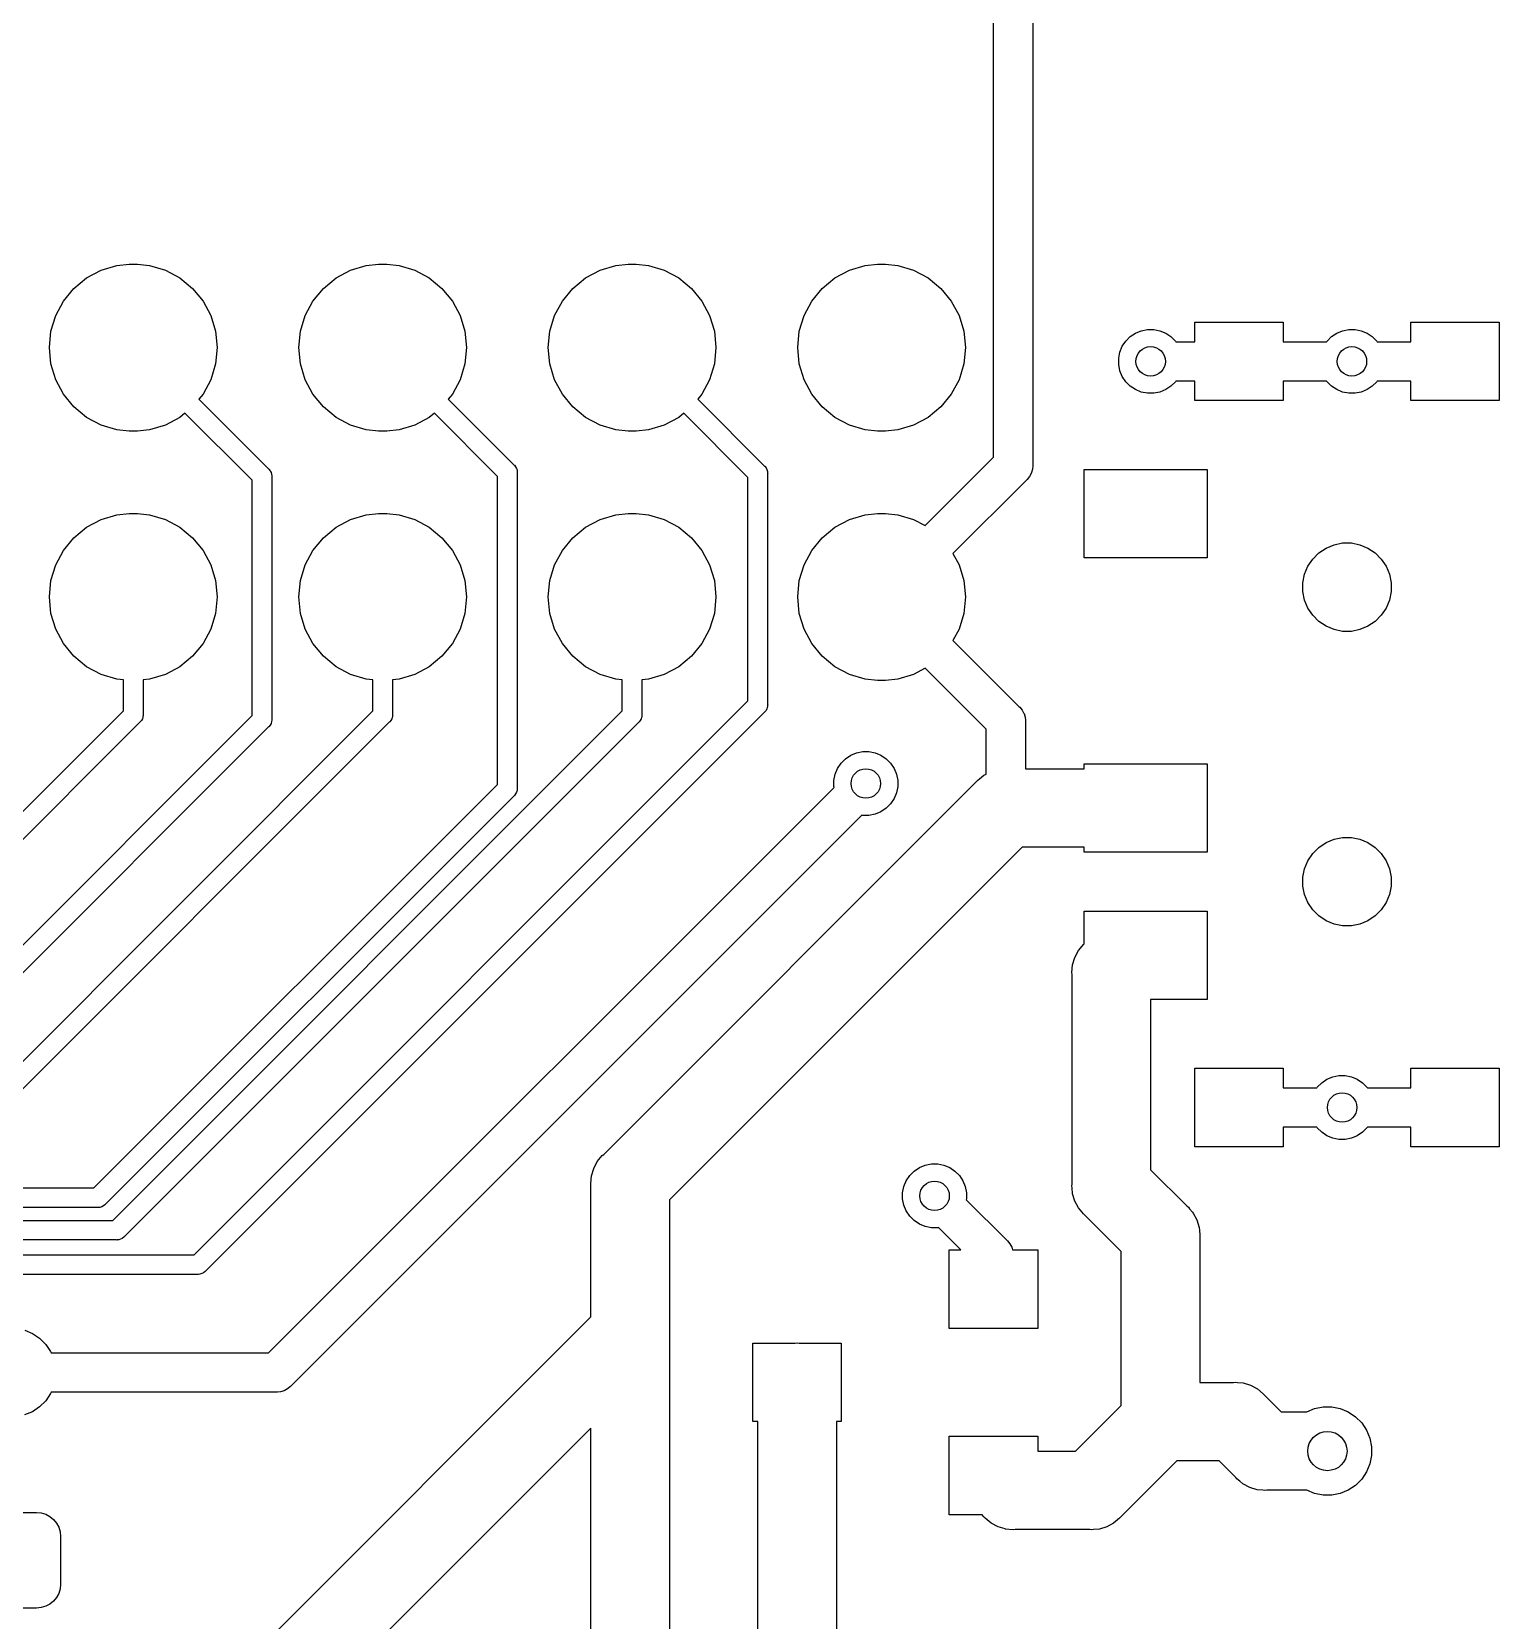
# Model space of a CAD drawing. Extents: x 1 to 84, y 1 to 137.
# Drawn here: x 65.81 to 80.75, y 57.28 to 73.46 of the extents above; entities that cross this region are included whole.
import ezdxf

# ---------------------------------------------------------------- set-up
doc = ezdxf.new("R2010")
doc.units = 0
doc.layers.add('BLACK', color=7, linetype='CONTINUOUS')

msp = doc.modelspace()

# ---------------------------------------------------------------- linework, layer by layer
at = {"layer": 'BLACK', "linetype": 'CONTINUOUS'}
for p, q in [((75.6, 69.1228), (75.6, 75.4172)), ((76, 75.4902), (76, 69.0498)), ((66.5131, 71.0291), (66.6734, 71.0777)), ((66.6734, 71.0777), (66.7983, 71.09)), ((66.7983, 71.09), (66.8817, 71.09)), ((66.8817, 71.09), (67.0066, 71.0777)), ((67.0066, 71.0777), (67.1669, 71.0291)), ((69.0531, 71.0291), (69.2134, 71.0777)), ((69.2134, 71.0777), (69.3383, 71.09)), ((69.3383, 71.09), (69.4217, 71.09)), ((69.4217, 71.09), (69.5466, 71.0777)), ((69.5466, 71.0777), (69.7069, 71.0291)), ((71.5931, 71.0291), (71.7534, 71.0777)), ((71.7534, 71.0777), (71.8783, 71.09)), ((71.8783, 71.09), (71.9617, 71.09)), ((71.9617, 71.09), (72.0866, 71.0777)), ((72.0866, 71.0777), (72.2469, 71.0291)), ((74.1331, 71.0291), (74.2934, 71.0777)), ((74.2934, 71.0777), (74.4183, 71.09)), ((74.4183, 71.09), (74.5017, 71.09)), ((74.5017, 71.09), (74.6266, 71.0777)), ((74.6266, 71.0777), (74.7869, 71.0291)), ((66.2361, 70.8439), (66.3655, 70.9502)), ((66.3655, 70.9502), (66.5131, 71.0291)), ((67.1669, 71.0291), (67.3145, 70.9502)), ((67.3145, 70.9502), (67.4439, 70.8439)), ((68.7761, 70.8439), (68.9055, 70.9502)), ((68.9055, 70.9502), (69.0531, 71.0291)), ((69.7069, 71.0291), (69.8545, 70.9502)), ((69.8545, 70.9502), (69.9839, 70.8439)), ((71.3161, 70.8439), (71.4455, 70.9502)), ((71.4455, 70.9502), (71.5931, 71.0291)), ((72.2469, 71.0291), (72.3945, 70.9502)), ((72.3945, 70.9502), (72.5239, 70.8439)), ((73.8561, 70.8439), (73.9855, 70.9502)), ((73.9855, 70.9502), (74.1331, 71.0291)), ((74.7869, 71.0291), (74.9345, 70.9502)), ((74.9345, 70.9502), (75.0639, 70.8439)), ((66.0509, 70.5669), (66.1298, 70.7145)), ((66.1298, 70.7145), (66.2361, 70.8439)), ((67.4439, 70.8439), (67.5502, 70.7145)), ((67.5502, 70.7145), (67.6291, 70.5669)), ((68.5909, 70.5669), (68.6698, 70.7145)), ((68.6698, 70.7145), (68.7761, 70.8439)), ((69.9839, 70.8439), (70.0902, 70.7145)), ((70.0902, 70.7145), (70.1691, 70.5669)), ((71.1309, 70.5669), (71.2098, 70.7145)), ((71.2098, 70.7145), (71.3161, 70.8439)), ((72.5239, 70.8439), (72.6302, 70.7145)), ((72.6302, 70.7145), (72.7091, 70.5669)), ((73.6709, 70.5669), (73.7498, 70.7145)), ((73.7498, 70.7145), (73.8561, 70.8439)), ((75.0639, 70.8439), (75.1702, 70.7145)), ((75.1702, 70.7145), (75.2491, 70.5669)), ((66.0023, 70.4066), (66.0509, 70.5669)), ((67.6291, 70.5669), (67.6777, 70.4066)), ((68.5423, 70.4066), (68.5909, 70.5669)), ((70.1691, 70.5669), (70.2177, 70.4066)), ((71.0823, 70.4066), (71.1309, 70.5669)), ((72.7091, 70.5669), (72.7577, 70.4066)), ((73.6223, 70.4066), (73.6709, 70.5669)), ((75.2491, 70.5669), (75.2977, 70.4066)), ((65.9859, 70.24), (66.0023, 70.4066)), ((67.6777, 70.4066), (67.6941, 70.24)), ((68.5259, 70.24), (68.5423, 70.4066)), ((70.2177, 70.4066), (70.2341, 70.24)), ((71.0659, 70.24), (71.0823, 70.4066)), ((72.7577, 70.4066), (72.7741, 70.24)), ((73.6059, 70.24), (73.6223, 70.4066)), ((75.2977, 70.4066), (75.3141, 70.24)), ((76.9928, 70.3524), (77.0461, 70.388)), ((77.0461, 70.388), (77.1052, 70.4125)), ((77.1052, 70.4125), (77.168, 70.425)), ((77.168, 70.425), (77.232, 70.425)), ((77.232, 70.425), (77.2948, 70.4125)), ((77.2948, 70.4125), (77.3539, 70.388)), ((77.3539, 70.388), (77.4072, 70.3524)), ((77.65, 70.3), (77.65, 70.5)), ((77.65, 70.5), (78.55, 70.5)), ((78.55, 70.5), (78.55, 70.3)), ((79.0428, 70.3524), (79.0961, 70.388)), ((79.0961, 70.388), (79.1552, 70.4125)), ((79.1552, 70.4125), (79.218, 70.425)), ((79.218, 70.425), (79.282, 70.425)), ((79.282, 70.425), (79.3448, 70.4125)), ((79.3448, 70.4125), (79.4039, 70.388)), ((79.4039, 70.388), (79.4572, 70.3524)), ((79.85, 70.3), (79.85, 70.5)), ((79.85, 70.5), (80.75, 70.5)), ((80.75, 70.5), (80.75, 69.7)), ((66.0023, 70.0734), (65.9859, 70.24)), ((67.6941, 70.24), (67.6777, 70.0734)), ((68.5423, 70.0734), (68.5259, 70.24)), ((70.2341, 70.24), (70.2177, 70.0734)), ((71.0823, 70.0734), (71.0659, 70.24)), ((72.7741, 70.24), (72.7577, 70.0734)), ((73.6223, 70.0734), (73.6059, 70.24)), ((75.3141, 70.24), (75.2977, 70.0734)), ((76.8875, 70.1948), (76.912, 70.2539)), ((76.912, 70.2539), (76.9476, 70.3072)), ((76.9476, 70.3072), (76.9928, 70.3524)), ((77.4072, 70.3524), (77.4524, 70.3072)), ((77.4524, 70.3072), (77.4572, 70.3)), ((77.4572, 70.3), (77.65, 70.3)), ((78.55, 70.3), (78.9928, 70.3)), ((78.9928, 70.3), (78.9976, 70.3072)), ((78.9976, 70.3072), (79.0428, 70.3524)), ((79.4572, 70.3524), (79.5024, 70.3072)), ((79.5024, 70.3072), (79.5072, 70.3)), ((79.5072, 70.3), (79.85, 70.3)), ((66.0509, 69.9131), (66.0023, 70.0734)), ((67.6777, 70.0734), (67.6291, 69.9131)), ((68.5909, 69.9131), (68.5423, 70.0734)), ((70.2177, 70.0734), (70.1691, 69.9131)), ((71.1309, 69.9131), (71.0823, 70.0734)), ((72.7577, 70.0734), (72.7091, 69.9131)), ((73.6709, 69.9131), (73.6223, 70.0734)), ((75.2977, 70.0734), (75.2491, 69.9131)), ((76.875, 70.132), (76.8875, 70.1948)), ((76.875, 70.068), (76.875, 70.132)), ((76.8875, 70.0052), (76.875, 70.068)), ((66.1298, 69.7655), (66.0509, 69.9131)), ((67.6291, 69.9131), (67.5502, 69.7655)), ((68.6698, 69.7655), (68.5909, 69.9131)), ((70.1691, 69.9131), (70.0902, 69.7655)), ((71.2098, 69.7655), (71.1309, 69.9131)), ((72.7091, 69.9131), (72.6302, 69.7655)), ((73.7498, 69.7655), (73.6709, 69.9131)), ((75.2491, 69.9131), (75.1702, 69.7655)), ((76.912, 69.9461), (76.8875, 70.0052)), ((76.9476, 69.8928), (76.912, 69.9461)), ((66.2361, 69.6361), (66.1298, 69.7655)), ((67.5502, 69.7655), (67.5077, 69.7137)), ((68.7761, 69.6361), (68.6698, 69.7655)), ((70.0902, 69.7655), (70.0477, 69.7137)), ((71.3161, 69.6361), (71.2098, 69.7655)), ((72.6302, 69.7655), (72.5877, 69.7137)), ((73.8561, 69.6361), (73.7498, 69.7655)), ((75.1702, 69.7655), (75.0639, 69.6361)), ((76.9928, 69.8476), (76.9476, 69.8928)), ((77.0461, 69.812), (76.9928, 69.8476)), ((77.1052, 69.7875), (77.0461, 69.812)), ((77.168, 69.775), (77.1052, 69.7875)), ((77.232, 69.775), (77.168, 69.775)), ((77.2948, 69.7875), (77.232, 69.775)), ((77.3539, 69.812), (77.2948, 69.7875)), ((77.4072, 69.8476), (77.3539, 69.812)), ((77.4524, 69.8928), (77.4072, 69.8476)), ((77.4572, 69.9), (77.4524, 69.8928)), ((77.65, 69.9), (77.4572, 69.9)), ((77.65, 69.7), (77.65, 69.9)), ((78.9928, 69.9), (78.55, 69.9)), ((78.55, 69.9), (78.55, 69.7)), ((78.9976, 69.8928), (78.9928, 69.9)), ((79.0428, 69.8476), (78.9976, 69.8928)), ((79.0961, 69.812), (79.0428, 69.8476)), ((79.1552, 69.7875), (79.0961, 69.812)), ((79.218, 69.775), (79.1552, 69.7875)), ((79.282, 69.775), (79.218, 69.775)), ((79.3448, 69.7875), (79.282, 69.775)), ((79.4039, 69.812), (79.3448, 69.7875)), ((79.4572, 69.8476), (79.4039, 69.812)), ((79.5024, 69.8928), (79.4572, 69.8476)), ((79.5072, 69.9), (79.5024, 69.8928)), ((79.85, 69.9), (79.5072, 69.9)), ((79.85, 69.7), (79.85, 69.9)), ((66.3655, 69.5298), (66.2361, 69.6361)), ((67.5077, 69.7137), (68.2172, 69.0042)), ((68.9055, 69.5298), (68.7761, 69.6361)), ((70.0477, 69.7137), (70.7172, 69.0442)), ((71.4455, 69.5298), (71.3161, 69.6361)), ((72.5877, 69.7137), (73.2672, 69.0342)), ((73.9855, 69.5298), (73.8561, 69.6361)), ((75.0639, 69.6361), (74.9345, 69.5298)), ((78.55, 69.7), (77.65, 69.7)), ((80.75, 69.7), (79.85, 69.7)), ((66.5131, 69.4509), (66.3655, 69.5298)), ((66.6734, 69.4023), (66.5131, 69.4509)), ((67.1669, 69.4509), (67.0066, 69.4023)), ((67.3145, 69.5298), (67.1669, 69.4509)), ((67.3663, 69.5723), (67.3145, 69.5298)), ((68.05, 68.8886), (67.3663, 69.5723)), ((69.0531, 69.4509), (68.9055, 69.5298)), ((69.2134, 69.4023), (69.0531, 69.4509)), ((69.7069, 69.4509), (69.5466, 69.4023)), ((69.8545, 69.5298), (69.7069, 69.4509)), ((69.9063, 69.5723), (69.8545, 69.5298)), ((70.55, 68.9286), (69.9063, 69.5723)), ((71.5931, 69.4509), (71.4455, 69.5298)), ((71.7534, 69.4023), (71.5931, 69.4509)), ((72.2469, 69.4509), (72.0866, 69.4023)), ((72.3945, 69.5298), (72.2469, 69.4509)), ((72.4463, 69.5723), (72.3945, 69.5298)), ((73.1, 68.9186), (72.4463, 69.5723)), ((74.1331, 69.4509), (73.9855, 69.5298)), ((74.2934, 69.4023), (74.1331, 69.4509)), ((74.7869, 69.4509), (74.6266, 69.4023)), ((74.9345, 69.5298), (74.7869, 69.4509)), ((66.7983, 69.39), (66.6734, 69.4023)), ((66.8817, 69.39), (66.7983, 69.39)), ((67.0066, 69.4023), (66.8817, 69.39)), ((69.3383, 69.39), (69.2134, 69.4023)), ((69.4217, 69.39), (69.3383, 69.39)), ((69.5466, 69.4023), (69.4217, 69.39)), ((71.8783, 69.39), (71.7534, 69.4023)), ((71.9617, 69.39), (71.8783, 69.39)), ((72.0866, 69.4023), (71.9617, 69.39)), ((74.4183, 69.39), (74.2934, 69.4023)), ((74.5017, 69.39), (74.4183, 69.39)), ((74.6266, 69.4023), (74.5017, 69.39)), ((74.9038, 68.4266), (75.6, 69.1228)), ((68.2172, 69.0042), (68.2211, 69.0011)), ((68.2211, 69.0011), (68.2335, 68.9858)), ((68.2335, 68.9858), (68.2369, 68.9796)), ((68.2369, 68.9796), (68.2428, 68.9685)), ((68.2428, 68.9685), (68.2486, 68.9496)), ((68.2486, 68.9496), (68.2486, 68.9496)), ((68.2486, 68.9496), (68.25, 68.9349)), ((68.25, 68.9349), (68.25, 68.9349)), ((68.25, 68.9349), (68.2505, 68.93)), ((70.7172, 69.0442), (70.7211, 69.0411)), ((70.7211, 69.0411), (70.7335, 69.0258)), ((70.7335, 69.0258), (70.7428, 69.0085)), ((70.7428, 69.0085), (70.7452, 69.0008)), ((70.7452, 69.0008), (70.7481, 68.9911)), ((70.7481, 68.9911), (70.7486, 68.9896)), ((70.7486, 68.9896), (70.75, 68.9749)), ((70.75, 68.9749), (70.75, 68.9749)), ((70.75, 68.9749), (70.7505, 68.97)), ((70.7505, 68.97), (70.75, 68.9651)), ((70.75, 68.9651), (70.75, 65.7549)), ((73.2672, 69.0342), (73.2711, 69.0311)), ((73.2711, 69.0311), (73.2835, 69.0158)), ((73.2835, 69.0158), (73.2928, 68.9985)), ((73.2928, 68.9985), (73.2955, 68.9896)), ((73.2955, 68.9896), (73.2986, 68.9796)), ((73.2986, 68.9796), (73.2988, 68.9772)), ((73.2988, 68.9772), (73.3, 68.9649)), ((73.3, 68.9649), (73.3, 68.9649)), ((73.3, 68.9649), (73.3005, 68.96)), ((73.3005, 68.96), (73.3, 68.9551)), ((73.3, 68.9551), (73.3, 66.6049)), ((75.9857, 68.9631), (75.9671, 68.9283)), ((75.9871, 68.9679), (75.9857, 68.9631)), ((75.9971, 69.0008), (75.9871, 68.9679)), ((75.9979, 69.0085), (75.9971, 69.0008)), ((76, 69.0302), (75.9979, 69.0085)), ((76, 69.0498), (76.001, 69.04)), ((76.001, 69.04), (76, 69.0302)), ((76, 69.0302), (76, 69.0302)), ((76.525, 68.1), (76.525, 69)), ((76.525, 69), (77.775, 69)), ((77.775, 69), (77.775, 68.1)), ((68.05, 66.4914), (68.05, 68.8886)), ((68.2505, 68.93), (68.25, 68.9251)), ((68.25, 68.9251), (68.25, 66.4549)), ((70.55, 65.7914), (70.55, 68.9286)), ((73.1, 66.6414), (73.1, 68.9186)), ((75.9345, 68.8916), (75.1866, 68.1438)), ((75.9421, 68.8979), (75.9345, 68.8916)), ((75.9671, 68.9283), (75.9421, 68.8979)), ((66.3655, 68.4102), (66.5131, 68.4891)), ((66.5131, 68.4891), (66.6734, 68.5377)), ((66.6734, 68.5377), (66.7983, 68.55)), ((66.7983, 68.55), (66.8817, 68.55)), ((66.8817, 68.55), (67.0066, 68.5377)), ((67.0066, 68.5377), (67.1669, 68.4891)), ((67.1669, 68.4891), (67.3145, 68.4102)), ((68.9055, 68.4102), (69.0531, 68.4891)), ((69.0531, 68.4891), (69.2134, 68.5377)), ((69.2134, 68.5377), (69.3383, 68.55)), ((69.3383, 68.55), (69.4217, 68.55)), ((69.4217, 68.55), (69.5466, 68.5377)), ((69.5466, 68.5377), (69.7069, 68.4891)), ((69.7069, 68.4891), (69.8545, 68.4102)), ((71.4455, 68.4102), (71.5931, 68.4891)), ((71.5931, 68.4891), (71.7534, 68.5377)), ((71.7534, 68.5377), (71.8783, 68.55)), ((71.8783, 68.55), (71.9617, 68.55)), ((71.9617, 68.55), (72.0866, 68.5377)), ((72.0866, 68.5377), (72.2469, 68.4891)), ((72.2469, 68.4891), (72.3945, 68.4102)), ((73.9855, 68.4102), (74.1331, 68.4891)), ((74.1331, 68.4891), (74.2934, 68.5377)), ((74.2934, 68.5377), (74.4183, 68.55)), ((74.4183, 68.55), (74.5017, 68.55)), ((74.5017, 68.55), (74.6266, 68.5377)), ((74.6266, 68.5377), (74.7869, 68.4891)), ((74.7869, 68.4891), (74.9038, 68.4266)), ((66.1298, 68.1745), (66.2361, 68.3039)), ((66.2361, 68.3039), (66.3655, 68.4102)), ((67.3145, 68.4102), (67.4439, 68.3039)), ((67.4439, 68.3039), (67.5502, 68.1745)), ((68.6698, 68.1745), (68.7761, 68.3039)), ((68.7761, 68.3039), (68.9055, 68.4102)), ((69.8545, 68.4102), (69.9839, 68.3039)), ((69.9839, 68.3039), (70.0902, 68.1745)), ((71.2098, 68.1745), (71.3161, 68.3039)), ((71.3161, 68.3039), (71.4455, 68.4102)), ((72.3945, 68.4102), (72.5239, 68.3039)), ((72.5239, 68.3039), (72.6302, 68.1745)), ((73.7498, 68.1745), (73.8561, 68.3039)), ((73.8561, 68.3039), (73.9855, 68.4102)), ((66.0509, 68.0269), (66.1298, 68.1745)), ((67.5502, 68.1745), (67.6291, 68.0269)), ((68.5909, 68.0269), (68.6698, 68.1745)), ((70.0902, 68.1745), (70.1691, 68.0269)), ((71.1309, 68.0269), (71.2098, 68.1745)), ((72.6302, 68.1745), (72.7091, 68.0269)), ((73.6709, 68.0269), (73.7498, 68.1745)), ((75.1866, 68.1438), (75.2491, 68.0269)), ((78.8505, 68.0869), (78.9131, 68.1495)), ((78.9131, 68.1495), (78.9868, 68.1988)), ((78.9868, 68.1988), (79.0687, 68.2327)), ((79.0687, 68.2327), (79.1557, 68.25)), ((79.1557, 68.25), (79.2443, 68.25)), ((79.2443, 68.25), (79.3313, 68.2327)), ((79.3313, 68.2327), (79.4132, 68.1988)), ((79.4132, 68.1988), (79.4869, 68.1495)), ((79.4869, 68.1495), (79.5495, 68.0869)), ((66.0023, 67.8666), (66.0509, 68.0269)), ((67.6291, 68.0269), (67.6777, 67.8666)), ((68.5423, 67.8666), (68.5909, 68.0269)), ((70.1691, 68.0269), (70.2177, 67.8666)), ((71.0823, 67.8666), (71.1309, 68.0269)), ((72.7091, 68.0269), (72.7577, 67.8666)), ((73.6223, 67.8666), (73.6709, 68.0269)), ((75.2491, 68.0269), (75.2977, 67.8666)), ((77.775, 68.1), (76.525, 68.1)), ((78.7673, 67.9313), (78.8012, 68.0132)), ((78.8012, 68.0132), (78.8505, 68.0869)), ((79.5495, 68.0869), (79.5988, 68.0132)), ((79.5988, 68.0132), (79.6327, 67.9313)), ((65.9859, 67.7), (66.0023, 67.8666)), ((67.6777, 67.8666), (67.6941, 67.7)), ((68.5259, 67.7), (68.5423, 67.8666)), ((70.2177, 67.8666), (70.2341, 67.7)), ((71.0659, 67.7), (71.0823, 67.8666)), ((72.7577, 67.8666), (72.7741, 67.7)), ((73.6059, 67.7), (73.6223, 67.8666)), ((75.2977, 67.8666), (75.3141, 67.7)), ((78.75, 67.8443), (78.7673, 67.9313)), ((78.75, 67.7557), (78.75, 67.8443)), ((79.6327, 67.9313), (79.65, 67.8443)), ((79.65, 67.8443), (79.65, 67.7557)), ((66.0023, 67.5334), (65.9859, 67.7)), ((67.6941, 67.7), (67.6777, 67.5334)), ((68.5423, 67.5334), (68.5259, 67.7)), ((70.2341, 67.7), (70.2177, 67.5334)), ((71.0823, 67.5334), (71.0659, 67.7)), ((72.7741, 67.7), (72.7577, 67.5334)), ((73.6223, 67.5334), (73.6059, 67.7)), ((75.3141, 67.7), (75.2977, 67.5334)), ((78.7673, 67.6687), (78.75, 67.7557)), ((78.8012, 67.5868), (78.7673, 67.6687)), ((79.6327, 67.6687), (79.5988, 67.5868)), ((79.65, 67.7557), (79.6327, 67.6687)), ((66.0509, 67.3731), (66.0023, 67.5334)), ((67.6777, 67.5334), (67.6291, 67.3731)), ((68.5909, 67.3731), (68.5423, 67.5334)), ((70.2177, 67.5334), (70.1691, 67.3731)), ((71.1309, 67.3731), (71.0823, 67.5334)), ((72.7577, 67.5334), (72.7091, 67.3731)), ((73.6709, 67.3731), (73.6223, 67.5334)), ((75.2977, 67.5334), (75.2491, 67.3731)), ((78.8505, 67.5131), (78.8012, 67.5868)), ((78.9131, 67.4505), (78.8505, 67.5131)), ((79.5495, 67.5131), (79.4869, 67.4505)), ((79.5988, 67.5868), (79.5495, 67.5131)), ((66.1298, 67.2255), (66.0509, 67.3731)), ((67.6291, 67.3731), (67.5502, 67.2255)), ((68.6698, 67.2255), (68.5909, 67.3731)), ((70.1691, 67.3731), (70.0902, 67.2255)), ((71.2098, 67.2255), (71.1309, 67.3731)), ((72.7091, 67.3731), (72.6302, 67.2255)), ((73.7498, 67.2255), (73.6709, 67.3731)), ((75.2491, 67.3731), (75.1866, 67.2562)), ((78.9868, 67.4012), (78.9131, 67.4505)), ((79.0687, 67.3673), (78.9868, 67.4012)), ((79.1557, 67.35), (79.0687, 67.3673)), ((79.2443, 67.35), (79.1557, 67.35)), ((79.3313, 67.3673), (79.2443, 67.35)), ((79.4132, 67.4012), (79.3313, 67.3673)), ((79.4869, 67.4505), (79.4132, 67.4012)), ((66.2361, 67.0961), (66.1298, 67.2255)), ((67.5502, 67.2255), (67.4439, 67.0961)), ((68.7761, 67.0961), (68.6698, 67.2255)), ((70.0902, 67.2255), (69.9839, 67.0961)), ((71.3161, 67.0961), (71.2098, 67.2255)), ((72.6302, 67.2255), (72.5239, 67.0961)), ((73.8561, 67.0961), (73.7498, 67.2255)), ((75.1866, 67.2562), (75.8595, 66.5834)), ((66.3655, 66.9898), (66.2361, 67.0961)), ((66.5131, 66.9109), (66.3655, 66.9898)), ((67.3145, 66.9898), (67.1669, 66.9109)), ((67.4439, 67.0961), (67.3145, 66.9898)), ((68.9055, 66.9898), (68.7761, 67.0961)), ((69.0531, 66.9109), (68.9055, 66.9898)), ((69.8545, 66.9898), (69.7069, 66.9109)), ((69.9839, 67.0961), (69.8545, 66.9898)), ((71.4455, 66.9898), (71.3161, 67.0961)), ((71.5931, 66.9109), (71.4455, 66.9898)), ((72.3945, 66.9898), (72.2469, 66.9109)), ((72.5239, 67.0961), (72.3945, 66.9898)), ((73.9855, 66.9898), (73.8561, 67.0961)), ((74.1331, 66.9109), (73.9855, 66.9898)), ((66.6734, 66.8623), (66.5131, 66.9109)), ((66.74, 66.8557), (66.6734, 66.8623)), ((66.74, 66.5393), (66.74, 66.8557)), ((67.0066, 66.8623), (66.94, 66.8557)), ((66.94, 66.8557), (66.94, 66.5028)), ((67.1669, 66.9109), (67.0066, 66.8623)), ((69.2134, 66.8623), (69.0531, 66.9109)), ((69.28, 66.8557), (69.2134, 66.8623)), ((69.28, 66.5393), (69.28, 66.8557)), ((69.5466, 66.8623), (69.48, 66.8557)), ((69.48, 66.8557), (69.48, 66.5028)), ((69.7069, 66.9109), (69.5466, 66.8623)), ((71.7534, 66.8623), (71.5931, 66.9109)), ((71.82, 66.8557), (71.7534, 66.8623)), ((71.82, 66.5393), (71.82, 66.8557)), ((72.0866, 66.8623), (72.02, 66.8557)), ((72.02, 66.8557), (72.02, 66.5028)), ((72.2469, 66.9109), (72.0866, 66.8623)), ((74.2934, 66.8623), (74.1331, 66.9109)), ((74.4183, 66.85), (74.2934, 66.8623)), ((74.5017, 66.85), (74.4183, 66.85)), ((74.6266, 66.8623), (74.5017, 66.85)), ((74.7869, 66.9109), (74.6266, 66.8623)), ((74.9038, 66.9734), (74.7869, 66.9109)), ((75.525, 66.3522), (74.9038, 66.9734)), ((62.8807, 62.68), (66.74, 66.5393)), ((64.7507, 62.01), (69.28, 66.5393)), ((66.6307, 61.35), (71.82, 66.5393)), ((67.4586, 61), (73.1, 66.6414)), ((73.2672, 66.5258), (67.5742, 60.8328)), ((73.2711, 66.5289), (73.2672, 66.5258)), ((73.2835, 66.5442), (73.2711, 66.5289)), ((73.2928, 66.5615), (73.2835, 66.5442)), ((73.2969, 66.575), (73.2928, 66.5615)), ((73.2986, 66.5804), (73.2969, 66.575)), ((73.2989, 66.584), (73.2986, 66.5804)), ((73.3, 66.5951), (73.2989, 66.584)), ((73.3, 66.6049), (73.3005, 66.6)), ((73.3005, 66.6), (73.3, 66.5951)), ((73.3, 66.5951), (73.3, 66.5951)), ((75.8595, 66.5834), (75.8671, 66.5771)), ((75.8671, 66.5771), (75.8921, 66.5467)), ((75.8921, 66.5467), (75.9058, 66.5211)), ((75.9058, 66.5211), (75.9107, 66.5119)), ((75.9107, 66.5119), (75.9219, 66.475)), ((66.9072, 66.4237), (62.9963, 62.5128)), ((63.9086, 62.35), (68.05, 66.4914)), ((68.2172, 66.3758), (64.0242, 62.1828)), ((69.4472, 66.4237), (64.8663, 61.8428)), ((71.9872, 66.4237), (66.7463, 61.1828)), ((66.9111, 66.4269), (66.9072, 66.4237)), ((66.9235, 66.4421), (66.9111, 66.4269)), ((66.9328, 66.4595), (66.9235, 66.4421)), ((66.9363, 66.4711), (66.9328, 66.4595)), ((66.9386, 66.4783), (66.9363, 66.4711)), ((66.9391, 66.4835), (66.9386, 66.4783)), ((66.94, 66.493), (66.9391, 66.4835)), ((66.94, 66.5028), (66.9405, 66.4979)), ((66.9405, 66.4979), (66.94, 66.493)), ((66.94, 66.493), (66.94, 66.493)), ((68.2211, 66.3789), (68.2172, 66.3758)), ((68.2335, 66.3942), (68.2211, 66.3789)), ((68.2428, 66.4115), (68.2335, 66.3942)), ((68.2486, 66.4304), (68.2428, 66.4115)), ((68.25, 66.4451), (68.2486, 66.4304)), ((68.25, 66.4549), (68.2505, 66.45)), ((68.2505, 66.45), (68.25, 66.4451)), ((68.25, 66.4451), (68.25, 66.4451)), ((69.4511, 66.4269), (69.4472, 66.4237)), ((69.4635, 66.4421), (69.4511, 66.4269)), ((69.4728, 66.4595), (69.4635, 66.4421)), ((69.4768, 66.4726), (69.4728, 66.4595)), ((69.4786, 66.4783), (69.4768, 66.4726)), ((69.4795, 66.488), (69.4786, 66.4783)), ((69.48, 66.493), (69.4795, 66.488)), ((69.48, 66.5028), (69.4805, 66.4979)), ((69.4805, 66.4979), (69.48, 66.493)), ((69.48, 66.493), (69.48, 66.493)), ((71.9911, 66.4269), (71.9872, 66.4237)), ((72.0035, 66.4421), (71.9911, 66.4269)), ((72.0128, 66.4595), (72.0035, 66.4421)), ((72.0168, 66.4726), (72.0128, 66.4595)), ((72.0186, 66.4783), (72.0168, 66.4726)), ((72.0195, 66.488), (72.0186, 66.4783)), ((72.02, 66.493), (72.0195, 66.488)), ((72.02, 66.5028), (72.0205, 66.4979)), ((72.0205, 66.4979), (72.02, 66.493)), ((72.02, 66.493), (72.02, 66.493)), ((75.525, 65.8967), (75.525, 66.3522)), ((75.9219, 66.475), (75.9221, 66.4742)), ((75.9221, 66.4742), (75.925, 66.4448)), ((75.925, 66.4448), (75.925, 66.4448)), ((75.925, 66.4448), (75.926, 66.435)), ((75.926, 66.435), (75.925, 66.4252)), ((75.925, 66.4252), (75.925, 65.95)), ((74.0476, 66.0072), (74.0928, 66.0524)), ((74.0928, 66.0524), (74.1461, 66.088)), ((74.1461, 66.088), (74.2052, 66.1125)), ((74.2052, 66.1125), (74.268, 66.125)), ((74.268, 66.125), (74.332, 66.125)), ((74.332, 66.125), (74.3948, 66.1125)), ((74.3948, 66.1125), (74.4539, 66.088)), ((74.4539, 66.088), (74.5072, 66.0524)), ((74.5072, 66.0524), (74.5524, 66.0072)), ((73.975, 65.832), (73.9875, 65.8948)), ((73.9875, 65.8948), (74.012, 65.9539)), ((74.012, 65.9539), (74.0476, 66.0072)), ((74.5524, 66.0072), (74.588, 65.9539)), ((74.588, 65.9539), (74.6125, 65.8948)), ((74.6125, 65.8948), (74.625, 65.832)), ((75.456, 65.8467), (75.5017, 65.8842)), ((75.5017, 65.8842), (75.525, 65.8967)), ((75.925, 65.95), (76.525, 65.95)), ((76.525, 65.95), (76.525, 66)), ((76.525, 66), (77.775, 66)), ((77.775, 66), (77.775, 65.1)), ((66.4386, 61.68), (70.55, 65.7914)), ((68.2172, 60), (73.9767, 65.7595)), ((70.7428, 65.7115), (70.7335, 65.6942)), ((70.7486, 65.7304), (70.7428, 65.7115)), ((70.75, 65.7451), (70.7486, 65.7304)), ((70.75, 65.7549), (70.7505, 65.75)), ((70.7505, 65.75), (70.75, 65.7451)), ((70.75, 65.7451), (70.75, 65.7451)), ((71.6311, 62.0217), (75.4283, 65.819)), ((73.975, 65.768), (73.975, 65.832)), ((73.9767, 65.7595), (73.975, 65.768)), ((74.6125, 65.7052), (74.588, 65.6461)), ((74.625, 65.768), (74.6125, 65.7052)), ((74.625, 65.832), (74.625, 65.768)), ((75.4283, 65.819), (75.4408, 65.8342)), ((75.4408, 65.8342), (75.456, 65.8467)), ((75.456, 65.8467), (75.456, 65.8467)), ((70.7172, 65.6758), (66.5542, 61.5128)), ((70.7211, 65.6789), (70.7172, 65.6758)), ((70.7335, 65.6942), (70.7211, 65.6789)), ((74.5072, 65.5476), (74.4539, 65.512)), ((74.5524, 65.5928), (74.5072, 65.5476)), ((74.588, 65.6461), (74.5524, 65.5928)), ((74.2595, 65.4767), (68.4484, 59.6655)), ((74.268, 65.475), (74.2595, 65.4767)), ((74.332, 65.475), (74.268, 65.475)), ((74.3948, 65.4875), (74.332, 65.475)), ((74.4539, 65.512), (74.3948, 65.4875)), ((78.9868, 65.1988), (79.0687, 65.2327)), ((79.0687, 65.2327), (79.1557, 65.25)), ((79.1557, 65.25), (79.2443, 65.25)), ((79.2443, 65.25), (79.3313, 65.2327)), ((79.3313, 65.2327), (79.4132, 65.1988)), ((75.8907, 65.15), (72.3, 61.5593)), ((76.525, 65.15), (75.8907, 65.15)), ((76.525, 65.1), (76.525, 65.15)), ((77.775, 65.1), (76.525, 65.1)), ((78.8012, 65.0132), (78.8505, 65.0869)), ((78.8505, 65.0869), (78.9131, 65.1495)), ((78.9131, 65.1495), (78.9868, 65.1988)), ((79.4132, 65.1988), (79.4869, 65.1495)), ((79.4869, 65.1495), (79.5495, 65.0869)), ((79.5495, 65.0869), (79.5988, 65.0132)), ((78.75, 64.8443), (78.7673, 64.9313)), ((78.7673, 64.9313), (78.8012, 65.0132)), ((79.5988, 65.0132), (79.6327, 64.9313)), ((79.6327, 64.9313), (79.65, 64.8443)), ((78.75, 64.7557), (78.75, 64.8443)), ((78.7673, 64.6687), (78.75, 64.7557)), ((79.65, 64.7557), (79.6327, 64.6687)), ((79.65, 64.8443), (79.65, 64.7557)), ((78.8012, 64.5868), (78.7673, 64.6687)), ((78.8505, 64.5131), (78.8012, 64.5868)), ((79.5988, 64.5868), (79.5495, 64.5131)), ((79.6327, 64.6687), (79.5988, 64.5868)), ((76.525, 64.1668), (76.525, 64.5)), ((76.525, 64.5), (77.775, 64.5)), ((77.775, 64.5), (77.775, 63.6)), ((78.9131, 64.4505), (78.8505, 64.5131)), ((78.9868, 64.4012), (78.9131, 64.4505)), ((79.0687, 64.3673), (78.9868, 64.4012)), ((79.4132, 64.4012), (79.3313, 64.3673)), ((79.4869, 64.4505), (79.4132, 64.4012)), ((79.5495, 64.5131), (79.4869, 64.4505)), ((79.1557, 64.35), (79.0687, 64.3673)), ((79.2443, 64.35), (79.1557, 64.35)), ((79.3313, 64.3673), (79.2443, 64.35)), ((76.4287, 64.0288), (76.4658, 64.0983)), ((76.4658, 64.0983), (76.5033, 64.144)), ((76.5033, 64.144), (76.5158, 64.1592)), ((76.5033, 64.144), (76.5033, 64.144)), ((76.5158, 64.1592), (76.525, 64.1668)), ((76.3981, 63.875), (76.4058, 63.9534)), ((76.4058, 63.9534), (76.4287, 64.0288)), ((76.4, 63.8553), (76.3981, 63.875)), ((76.4, 61.7196), (76.4, 63.8553)), ((77.775, 63.6), (77.2, 63.6)), ((77.2, 63.6), (77.2, 61.8657)), ((77.65, 62.1), (77.65, 62.9)), ((77.65, 62.9), (78.55, 62.9)), ((78.55, 62.9), (78.55, 62.7)), ((78.9428, 62.7524), (78.9961, 62.788)), ((78.9961, 62.788), (79.0552, 62.8125)), ((79.0552, 62.8125), (79.118, 62.825)), ((79.118, 62.825), (79.182, 62.825)), ((79.182, 62.825), (79.2448, 62.8125)), ((79.2448, 62.8125), (79.3039, 62.788)), ((79.3039, 62.788), (79.3572, 62.7524)), ((79.85, 62.7), (79.85, 62.9)), ((79.85, 62.9), (80.75, 62.9)), ((80.75, 62.9), (80.75, 62.1)), ((78.55, 62.7), (78.8928, 62.7)), ((78.8928, 62.7), (78.8976, 62.7072)), ((78.8976, 62.7072), (78.9428, 62.7524)), ((79.3572, 62.7524), (79.4024, 62.7072)), ((79.4024, 62.7072), (79.4072, 62.7)), ((79.4072, 62.7), (79.85, 62.7)), ((78.8928, 62.3), (78.55, 62.3)), ((78.55, 62.3), (78.55, 62.1)), ((78.8976, 62.2928), (78.8928, 62.3)), ((79.4072, 62.3), (79.4024, 62.2928)), ((79.85, 62.3), (79.4072, 62.3)), ((79.85, 62.1), (79.85, 62.3)), ((78.9428, 62.2476), (78.8976, 62.2928)), ((78.9961, 62.212), (78.9428, 62.2476)), ((79.0552, 62.1875), (78.9961, 62.212)), ((79.118, 62.175), (79.0552, 62.1875)), ((79.182, 62.175), (79.118, 62.175)), ((79.2448, 62.1875), (79.182, 62.175)), ((79.3039, 62.212), (79.2448, 62.1875)), ((79.3572, 62.2476), (79.3039, 62.212)), ((79.4024, 62.2928), (79.3572, 62.2476)), ((71.5658, 61.9483), (71.6158, 62.0092)), ((71.6158, 62.0092), (71.6311, 62.0217)), ((78.55, 62.1), (77.65, 62.1)), ((80.75, 62.1), (79.85, 62.1)), ((71.5061, 61.8045), (71.5287, 61.8788)), ((71.5287, 61.8788), (71.5658, 61.9483)), ((74.7476, 61.8072), (74.7928, 61.8524)), ((74.7928, 61.8524), (74.8461, 61.888)), ((74.8461, 61.888), (74.9052, 61.9125)), ((74.9052, 61.9125), (74.968, 61.925)), ((74.968, 61.925), (75.032, 61.925)), ((75.032, 61.925), (75.0948, 61.9125)), ((75.0948, 61.9125), (75.1539, 61.888)), ((75.1539, 61.888), (75.2072, 61.8524)), ((75.2072, 61.8524), (75.2524, 61.8072)), ((77.2, 61.8657), (77.569, 61.4967)), ((52.3849, 61.68), (66.4386, 61.68)), ((71.4981, 61.725), (71.5058, 61.8034)), ((71.5, 61.7054), (71.4981, 61.725)), ((71.5, 60.3657), (71.5, 61.7054)), ((71.5058, 61.8034), (71.5061, 61.8045)), ((74.675, 61.632), (74.6875, 61.6948)), ((74.6875, 61.6948), (74.712, 61.7539)), ((74.712, 61.7539), (74.7476, 61.8072)), ((75.2524, 61.8072), (75.288, 61.7539)), ((75.288, 61.7539), (75.3125, 61.6948)), ((75.3125, 61.6948), (75.325, 61.632)), ((76.3981, 61.7), (76.4, 61.7196)), ((76.4, 61.6804), (76.3981, 61.7)), ((76.4058, 61.6216), (76.4, 61.6804)), ((66.5358, 61.4965), (66.5185, 61.4872)), ((66.5511, 61.509), (66.5358, 61.4965)), ((66.5542, 61.5128), (66.5511, 61.509)), ((72.3, 61.5593), (72.3, 60.2196)), ((74.675, 61.568), (74.675, 61.632)), ((74.6875, 61.5052), (74.675, 61.568)), ((74.712, 61.4461), (74.6875, 61.5052)), ((75.325, 61.568), (75.3233, 61.5595)), ((75.3233, 61.5595), (75.7345, 61.1484)), ((75.325, 61.632), (75.325, 61.568)), ((76.4287, 61.5462), (76.4058, 61.6216)), ((76.4658, 61.4767), (76.4287, 61.5462)), ((77.569, 61.4967), (77.5842, 61.4842)), ((66.4751, 61.48), (52.4214, 61.48)), ((52.5549, 61.35), (66.6307, 61.35)), ((66.48, 61.4795), (66.4751, 61.48)), ((66.4849, 61.48), (66.48, 61.4795)), ((66.4996, 61.4815), (66.4849, 61.48)), ((66.4849, 61.48), (66.4849, 61.48)), ((66.5185, 61.4872), (66.4996, 61.4815)), ((74.7476, 61.3928), (74.712, 61.4461)), ((74.7928, 61.3476), (74.7476, 61.3928)), ((74.8461, 61.312), (74.7928, 61.3476)), ((76.5158, 61.4158), (76.4658, 61.4767)), ((76.5311, 61.4033), (76.5158, 61.4158)), ((76.9, 61.0343), (76.5311, 61.4033)), ((77.5842, 61.4842), (77.5967, 61.469)), ((77.5967, 61.469), (77.5967, 61.469)), ((77.5967, 61.469), (77.6263, 61.4329)), ((77.6263, 61.4329), (77.6342, 61.4233)), ((77.6342, 61.4233), (77.6713, 61.3538)), ((77.6713, 61.3538), (77.6942, 61.2784)), ((66.7279, 61.1665), (66.7105, 61.1572)), ((66.7431, 61.1789), (66.7279, 61.1665)), ((66.7463, 61.1828), (66.7431, 61.1789)), ((74.9052, 61.2875), (74.8461, 61.312)), ((74.968, 61.275), (74.9052, 61.2875)), ((75.032, 61.275), (74.968, 61.275)), ((75.0405, 61.2767), (75.032, 61.275)), ((75.2672, 61.05), (75.0405, 61.2767)), ((77.6942, 61.2784), (77.697, 61.25)), ((77.697, 61.25), (77.7019, 61.2)), ((77.7019, 61.2), (77.7, 61.1804)), ((77.7, 61.1804), (77.7, 59.7)), ((66.6672, 61.15), (52.5914, 61.15)), ((66.6721, 61.1495), (66.6672, 61.15)), ((66.677, 61.15), (66.6721, 61.1495)), ((66.6917, 61.1514), (66.677, 61.15)), ((66.677, 61.15), (66.677, 61.15)), ((66.7105, 61.1572), (66.6917, 61.1514)), ((75.15, 60.25), (75.15, 61.05)), ((75.15, 61.05), (75.2672, 61.05)), ((75.7345, 61.1484), (75.7421, 61.1421)), ((75.7421, 61.1421), (75.7671, 61.1117)), ((75.7671, 61.1117), (75.7857, 61.0769)), ((75.7857, 61.0769), (75.7938, 61.05)), ((75.7938, 61.05), (76.05, 61.05)), ((76.05, 61.05), (76.05, 60.25)), ((76.9, 59.4657), (76.9, 61.0343)), ((52.7049, 61), (67.4586, 61)), ((67.4951, 60.8), (52.7414, 60.8)), ((67.5, 60.7995), (67.4951, 60.8)), ((67.5049, 60.8), (67.5, 60.7995)), ((67.5196, 60.8014), (67.5049, 60.8)), ((67.5049, 60.8), (67.5049, 60.8)), ((67.5385, 60.8072), (67.5196, 60.8014)), ((67.5558, 60.8165), (67.5385, 60.8072)), ((67.5711, 60.8289), (67.5558, 60.8165)), ((67.5742, 60.8328), (67.5711, 60.8289)), ((67.4343, 56.3), (71.5, 60.3657)), ((65.7342, 60.2315), (65.8132, 60.1988)), ((65.8132, 60.1988), (65.8869, 60.1495)), ((72.3, 60.2196), (72.3019, 60.2)), ((72.3019, 60.2), (72.3, 60.1804)), ((76.05, 60.25), (75.15, 60.25)), ((65.8869, 60.1495), (65.9495, 60.0869)), ((65.9495, 60.0869), (65.9988, 60.0132)), ((72.3, 60.1804), (72.3, 53.8657)), ((73.15, 59.3), (73.15, 60.1)), ((73.15, 60.1), (73.5804, 60.1)), ((73.5804, 60.1), (73.6, 60.1019)), ((73.6, 60.1019), (73.6196, 60.1)), ((73.6196, 60.1), (74.05, 60.1)), ((74.05, 60.1), (74.05, 59.3)), ((65.9988, 60.0132), (66.0042, 60)), ((66.0042, 60), (68.2172, 60)), ((65.9988, 59.5868), (65.9495, 59.5131)), ((66.0042, 59.6), (65.9988, 59.5868)), ((68.2902, 59.6), (66.0042, 59.6)), ((68.3, 59.599), (68.2902, 59.6)), ((68.3098, 59.6), (68.3, 59.599)), ((68.3392, 59.6029), (68.3098, 59.6)), ((68.3098, 59.6), (68.3098, 59.6)), ((68.3769, 59.6143), (68.3392, 59.6029)), ((68.4117, 59.6329), (68.3769, 59.6143)), ((68.4421, 59.6579), (68.4117, 59.6329)), ((68.4484, 59.6655), (68.4421, 59.6579)), ((77.7, 59.7), (78.044, 59.7)), ((78.044, 59.7), (78.0636, 59.7019)), ((78.0636, 59.7019), (78.0832, 59.7)), ((78.0832, 59.7), (78.0833, 59.7)), ((78.0833, 59.7), (78.142, 59.6942)), ((78.142, 59.6942), (78.2174, 59.6713)), ((78.2174, 59.6713), (78.2869, 59.6342)), ((78.2869, 59.6342), (78.3478, 59.5842)), ((78.3478, 59.5842), (78.3603, 59.5689)), ((78.3603, 59.5689), (78.5293, 59.4)), ((65.8132, 59.4012), (65.7313, 59.3673)), ((65.8869, 59.4505), (65.8132, 59.4012)), ((65.9495, 59.5131), (65.8869, 59.4505)), ((76.4343, 59), (76.9, 59.4657)), ((78.5293, 59.4), (78.7898, 59.4)), ((78.7898, 59.4), (78.8687, 59.4327)), ((78.8687, 59.4327), (78.9557, 59.45)), ((78.9557, 59.45), (79.0443, 59.45)), ((79.0443, 59.45), (79.1313, 59.4327)), ((79.1313, 59.4327), (79.2132, 59.3988)), ((79.2132, 59.3988), (79.2869, 59.3495)), ((71.5, 59.2343), (67.8967, 55.6311)), ((71.5, 53.8657), (71.5, 59.2343)), ((73.2, 59.3), (73.15, 59.3)), ((73.2, 56.4197), (73.2, 59.3)), ((74.05, 59.3), (74, 59.3)), ((74, 59.3), (74, 56.5657)), ((79.2869, 59.3495), (79.3495, 59.2869)), ((79.3495, 59.2869), (79.3988, 59.2132)), ((75.15, 58.35), (75.15, 59.15)), ((75.15, 59.15), (75.6304, 59.15)), ((75.6304, 59.15), (75.65, 59.1519)), ((75.65, 59.1519), (75.6696, 59.15)), ((75.6696, 59.15), (76.05, 59.15)), ((76.05, 59.15), (76.05, 59)), ((79.3988, 59.2132), (79.4327, 59.1313)), ((79.4327, 59.1313), (79.45, 59.0443)), ((76.05, 59), (76.4343, 59)), ((77.4657, 58.9), (76.8967, 58.3311)), ((77.8979, 58.9), (77.4657, 58.9)), ((78.0669, 58.731), (77.8979, 58.9)), ((79.45, 58.9557), (79.4327, 58.8687)), ((79.45, 59.0443), (79.45, 58.9557)), ((79.3988, 58.7868), (79.3495, 58.7131)), ((79.4327, 58.8687), (79.3988, 58.7868)), ((78.0794, 58.7158), (78.0669, 58.731)), ((78.0947, 58.7033), (78.0794, 58.7158)), ((78.1071, 58.6931), (78.0947, 58.7033)), ((78.0947, 58.7033), (78.0947, 58.7033)), ((78.1403, 58.6658), (78.1071, 58.6931)), ((78.2098, 58.6287), (78.1403, 58.6658)), ((78.2852, 58.6058), (78.2098, 58.6287)), ((78.344, 58.6), (78.2852, 58.6058)), ((78.3636, 58.5981), (78.344, 58.6)), ((78.344, 58.6), (78.344, 58.6)), ((78.3832, 58.6), (78.3636, 58.5981)), ((78.7898, 58.6), (78.3832, 58.6)), ((78.8687, 58.5673), (78.7898, 58.6)), ((79.2132, 58.6012), (79.1313, 58.5673)), ((79.2869, 58.6505), (79.2132, 58.6012)), ((79.3495, 58.7131), (79.2869, 58.6505)), ((78.9557, 58.55), (78.8687, 58.5673)), ((79.0443, 58.55), (78.9557, 58.55)), ((79.1313, 58.5673), (79.0443, 58.55)), ((64.9437, 58.375), (65.8563, 58.375)), ((65.8563, 58.375), (65.9038, 58.3703)), ((65.9038, 58.3703), (65.9495, 58.3564)), ((65.9495, 58.3564), (65.9917, 58.3339)), ((65.9917, 58.3339), (66.0286, 58.3036)), ((66.0286, 58.3036), (66.0589, 58.2667)), ((66.0589, 58.2667), (66.0814, 58.2245)), ((75.4843, 58.35), (75.15, 58.35)), ((75.5033, 58.3311), (75.4843, 58.35)), ((75.5158, 58.3158), (75.5033, 58.3311)), ((75.5767, 58.2658), (75.5158, 58.3158)), ((75.6462, 58.2287), (75.5767, 58.2658)), ((76.8233, 58.2658), (76.7538, 58.2287)), ((76.8842, 58.3158), (76.8233, 58.2658)), ((76.8967, 58.3311), (76.8842, 58.3158)), ((66.0814, 58.2245), (66.0953, 58.1788)), ((66.0953, 58.1788), (66.1, 58.1312)), ((66.1, 58.1312), (66.1, 57.6437)), ((75.7178, 58.2069), (75.6462, 58.2287)), ((75.7216, 58.2058), (75.7178, 58.2069)), ((75.8, 58.1981), (75.7216, 58.2058)), ((75.8196, 58.2), (75.8, 58.1981)), ((76.5804, 58.2), (75.8196, 58.2)), ((76.6, 58.1981), (76.5804, 58.2)), ((76.6196, 58.2), (76.6, 58.1981)), ((76.6784, 58.2058), (76.6196, 58.2)), ((76.6196, 58.2), (76.6196, 58.2)), ((76.7538, 58.2287), (76.6784, 58.2058)), ((66.1, 57.6437), (66.0953, 57.5962)), ((66.0286, 57.4714), (65.9917, 57.4411)), ((66.0589, 57.5083), (66.0286, 57.4714)), ((66.0814, 57.5505), (66.0589, 57.5083)), ((66.0953, 57.5962), (66.0814, 57.5505)), ((65.8563, 57.4), (65.4775, 57.4)), ((65.9038, 57.4047), (65.8563, 57.4)), ((65.9495, 57.4186), (65.9038, 57.4047)), ((65.9917, 57.4411), (65.9495, 57.4186))]:
    msp.add_line(p, q, dxfattribs=at)
at = {"layer": 'BLACK'}
for centre, radius in [((77.2, 70.1), 0.15), ((79.25, 70.1), 0.15), ((74.3, 65.8), 0.15), ((79.15, 62.5), 0.15), ((75, 61.6), 0.15), ((79, 59), 0.2)]:
    msp.add_circle(centre, radius, dxfattribs=at)

doc.saveas('drawing.dxf')
